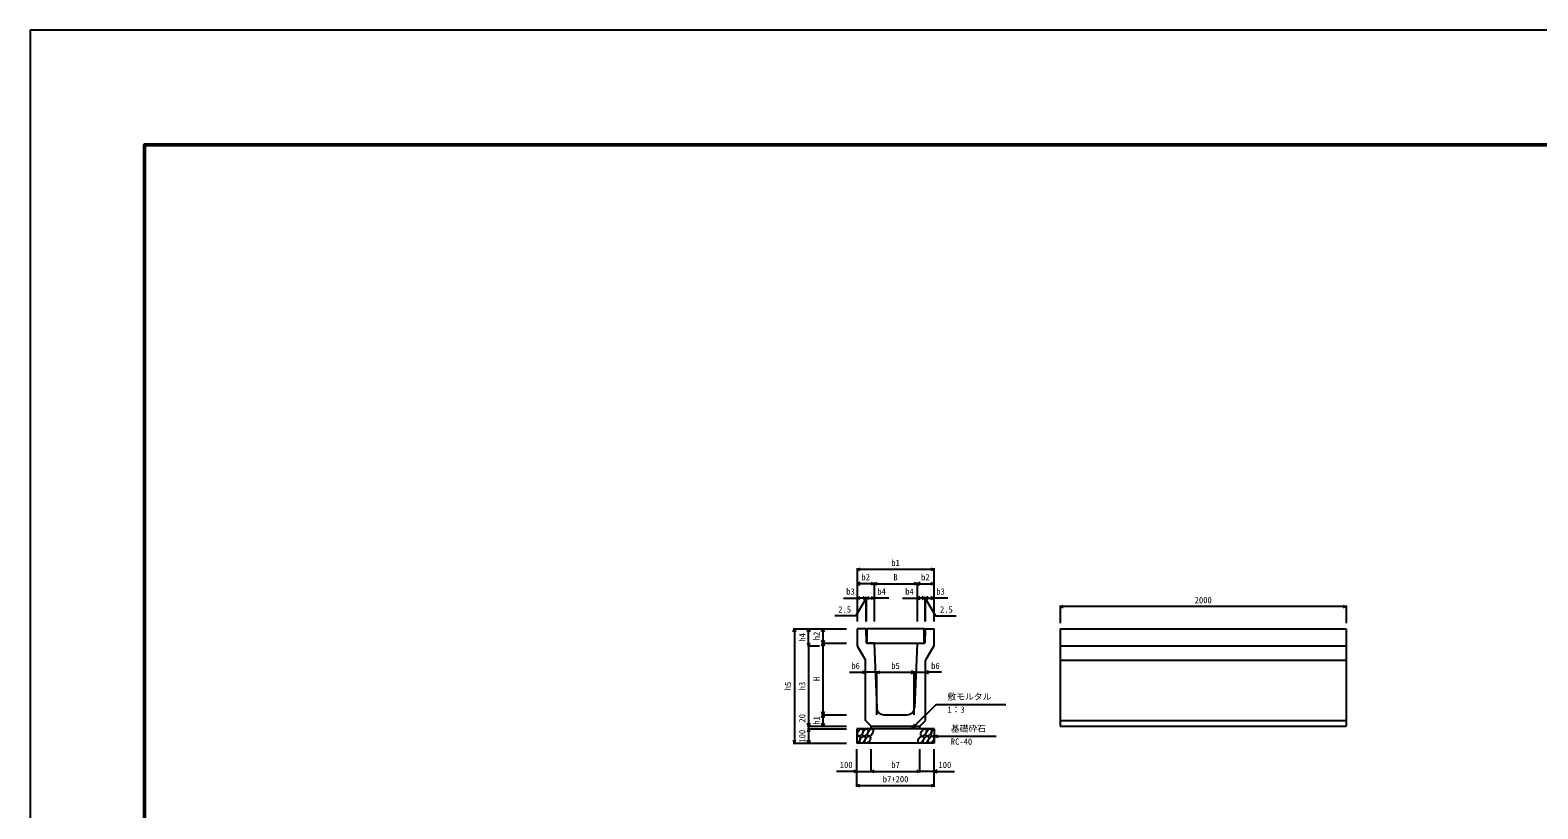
# Model space of a CAD drawing. Units: millimetres, scale not verified. Extents: x -33600 to 33600, y -11880 to 11880.
# Drawn here: x -33600 to -23059, y 6440 to 11880 of the extents above; entities that cross this region are included whole.
import ezdxf
from ezdxf.enums import TextEntityAlignment as Align

# ---------------------------------------------------------------- set-up
doc = ezdxf.new("R2010")
doc.units = ezdxf.units.MM
doc.header["$LTSCALE"] = 40
for name, color, linetype, lineweight in [('0-0_DIM', 7, 'Continuous', 25), ('0-1_Defpoints', 5, 'Continuous', 25), ('0-2_HATCH', 6, 'Continuous', 25), ('0-5_OUTLINE', 3, 'Continuous', 25), ('0-7_WAKU', 3, 'Continuous', 25)]:
    doc.layers.add(name, color=color, linetype=linetype, lineweight=lineweight)
doc.styles.add('ＭＳ ゴシック', font='')
doc.styles.get('ＭＳ ゴシック').set_extended_font_data('MS Gothic')

msp = doc.modelspace()

# ---------------------------------------------------------------- linework, layer by layer
at = {"layer": '0-0_DIM'}
for p, q in [((-27816.9, 8120.22), (-27816.9, 7747.72)), ((-27281.9, 8120.22), (-27281.9, 7747.72)), ((-27281.9, 8112.72), (-27816.9, 8112.72)), ((-27699.4, 8012.72), (-27816.9, 8012.72)), ((-27699.4, 8020.22), (-27699.4, 7747.72)), ((-27699.4, 8012.72), (-27399.4, 8012.72)), ((-27399.4, 8020.22), (-27399.4, 7747.72)), ((-27399.4, 8012.72), (-27281.9, 8012.72)), ((-27913.78, 7912.72), (-27816.9, 7912.72)), ((-27756.9, 7912.72), (-27816.9, 7912.72)), ((-27757.13, 7920.22), (-27757.13, 7747.72)), ((-27754.4, 7920.22), (-27754.4, 7747.72)), ((-27597.52, 7912.72), (-27699.4, 7912.72)), ((-27501.28, 7912.72), (-27399.4, 7912.72)), ((-27344.4, 7920.22), (-27344.4, 7747.72)), ((-27341.9, 7912.72), (-27281.9, 7912.72)), ((-27341.66, 7920.22), (-27341.66, 7747.72)), ((-27185.02, 7912.72), (-27281.9, 7912.72)), ((-26398.13, 7860.22), (-26398.13, 7737.72)), ((-24398.13, 7852.72), (-26398.13, 7852.72)), ((-24398.13, 7860.22), (-24398.13, 7737.72)), ((-28264.4, 7697.72), (-27891.9, 7697.72)), ((-28256.9, 7697.72), (-28256.9, 6897.72)), ((-28156.9, 7577.72), (-28156.9, 7697.72)), ((-28056.9, 7697.72), (-28056.9, 7597.72)), ((-28064.4, 7597.72), (-27891.9, 7597.72)), ((-28056.9, 7597.72), (-28056.9, 7097.72)), ((-28164.4, 7577.72), (-28081.9, 7577.72)), ((-28156.9, 7577.72), (-28156.9, 7017.72)), ((-27871.25, 7393.67), (-27759.4, 7393.67)), ((-27679.4, 7393.67), (-27759.4, 7393.67)), ((-27679.4, 7097.72), (-27679.4, 7401.17)), ((-27679.4, 7393.67), (-27419.4, 7393.67)), ((-27419.4, 7097.72), (-27419.4, 7401.17)), ((-27419.4, 7393.67), (-27339.4, 7393.67)), ((-27227.55, 7393.67), (-27339.4, 7393.67)), ((-27266.37, 7169.53), (-27430.03, 7005.87)), ((-27266.37, 7169.53), (-26778.44, 7169.53)), ((-28064.4, 7097.72), (-27891.9, 7097.72)), ((-28056.9, 7097.72), (-28056.9, 7017.72)), ((-28164.4, 7017.72), (-27891.9, 7017.72)), ((-28164.4, 6997.72), (-27891.9, 6997.72)), ((-27430.03, 7005.87), (-27415.03, 7031.85)), ((-27430.03, 7005.87), (-27404.05, 7020.87)), ((-28264.4, 6897.72), (-27891.9, 6897.72)), ((-27819.4, 6594.29), (-27819.4, 6855.66)), ((-27719.4, 6694.29), (-27719.4, 6855.66)), ((-27379.4, 6694.29), (-27379.4, 6855.66)), ((-27279.4, 6947.72), (-27250.42, 6955.48)), ((-27279.4, 6947.72), (-26846.08, 6947.72)), ((-27279.4, 6947.72), (-27250.42, 6939.96)), ((-27279.4, 6594.29), (-27279.4, 6855.66)), ((-27819.4, 6701.79), (-27961.19, 6701.79)), ((-27819.4, 6701.79), (-27719.4, 6701.79)), ((-27719.4, 6701.79), (-27379.4, 6701.79)), ((-27279.4, 6701.79), (-27379.4, 6701.79)), ((-27279.4, 6701.79), (-27137.6, 6701.79)), ((-27819.4, 6601.79), (-27279.4, 6601.79))]:
    msp.add_line(p, q, dxfattribs=at)
for points in [[(-27795.75, 8105.02), (-27816.9, 8112.72), (-27795.75, 8120.42)], [(-27303.04, 8120.42), (-27281.9, 8112.72), (-27303.04, 8105.02)], [(-27795.75, 8020.41), (-27816.9, 8012.72), (-27795.75, 8005.02)], [(-27720.54, 8020.41), (-27699.4, 8012.72), (-27720.54, 8005.02)], [(-27678.25, 8005.02), (-27699.4, 8012.72), (-27678.25, 8020.41)], [(-27420.54, 8020.41), (-27399.4, 8012.72), (-27420.54, 8005.02)], [(-27378.25, 8020.41), (-27399.4, 8012.72), (-27378.25, 8005.02)], [(-27303.04, 8020.41), (-27281.9, 8012.72), (-27303.04, 8005.02)], [(-27755.65, 7912.72), (-27827.82, 7787.71), (-27973.61, 7787.71)], [(-27795.75, 7905.02), (-27816.9, 7912.72), (-27795.75, 7920.41)], [(-27778.28, 7920.41), (-27757.13, 7912.72), (-27778.28, 7905.02)], [(-27756.9, 7912.72), (-27754.4, 7912.72), (-27699.4, 7912.72)], [(-27733.25, 7905.02), (-27754.4, 7912.72), (-27733.25, 7920.41)], [(-27720.54, 7920.41), (-27699.4, 7912.72), (-27720.54, 7905.02)], [(-27378.25, 7920.41), (-27399.4, 7912.72), (-27378.25, 7905.02)], [(-27341.9, 7912.72), (-27344.4, 7912.72), (-27399.4, 7912.72)], [(-27365.54, 7905.02), (-27344.4, 7912.72), (-27365.54, 7920.41)], [(-27343.15, 7912.72), (-27270.97, 7787.71), (-27125.18, 7787.71)], [(-27320.52, 7920.41), (-27341.66, 7912.72), (-27320.52, 7905.02)], [(-27303.04, 7905.02), (-27281.9, 7912.72), (-27303.04, 7920.41)], [(-26376.99, 7845.02), (-26398.13, 7852.72), (-26376.99, 7860.42)], [(-24419.27, 7860.42), (-24398.13, 7852.72), (-24419.27, 7845.02)], [(-28264.59, 7676.58), (-28256.9, 7697.72), (-28249.2, 7676.58)], [(-28164.59, 7676.58), (-28156.9, 7697.72), (-28149.2, 7676.58)], [(-28064.59, 7676.58), (-28056.9, 7697.72), (-28049.2, 7676.58)], [(-28164.59, 7598.86), (-28156.9, 7577.72), (-28149.2, 7598.86)], [(-28049.2, 7618.86), (-28056.9, 7597.72), (-28064.59, 7618.86)], [(-28064.59, 7576.58), (-28056.9, 7597.72), (-28049.2, 7576.58)], [(-27780.54, 7401.36), (-27759.4, 7393.67), (-27780.54, 7385.97)], [(-27658.25, 7385.97), (-27679.4, 7393.67), (-27658.25, 7401.36)], [(-27440.54, 7385.97), (-27419.4, 7393.67), (-27440.54, 7401.36)], [(-27318.25, 7401.36), (-27339.4, 7393.67), (-27318.25, 7385.97)], [(-28049.2, 7118.86), (-28056.9, 7097.72), (-28064.59, 7118.86)], [(-28064.59, 7076.58), (-28056.9, 7097.72), (-28049.2, 7076.58)], [(-28149.2, 7038.86), (-28156.9, 7017.72), (-28164.59, 7038.86)], [(-28149.2, 6976.58), (-28156.9, 6997.72), (-28164.59, 6976.58)], [(-28156.9, 7017.72), (-28156.9, 6997.72), (-28156.9, 6897.72)], [(-28049.2, 7038.86), (-28056.9, 7017.72), (-28064.59, 7038.86)], [(-28264.59, 6918.86), (-28256.9, 6897.72), (-28249.2, 6918.86)], [(-28149.2, 6918.86), (-28156.9, 6897.72), (-28164.59, 6918.86)], [(-27840.54, 6709.49), (-27819.4, 6701.79), (-27840.54, 6694.1)], [(-27698.25, 6694.1), (-27719.4, 6701.79), (-27698.25, 6709.49)], [(-27400.54, 6709.49), (-27379.4, 6701.79), (-27400.54, 6694.1)], [(-27258.25, 6709.49), (-27279.4, 6701.79), (-27258.25, 6694.1)], [(-27798.25, 6594.1), (-27819.4, 6601.79), (-27798.25, 6609.49)], [(-27300.54, 6609.49), (-27279.4, 6601.79), (-27300.54, 6594.1)]]:
    msp.add_lwpolyline(points, dxfattribs=at)
at = {"layer": '0-1_Defpoints'}
msp.add_lwpolyline([(-33600, -11880), (0, -11880), (0, 11880), (-33600, 11880)], close=True, dxfattribs=at)
at = {"layer": '0-2_HATCH'}
msp.add_lwpolyline([(-27749.4, 7597.72), (-27349.4, 7597.72), (-27349.4, 7697.72), (-27749.4, 7697.72)], close=True, dxfattribs=at)
for centre in [(-27796.51, 6972.72), (-27761.03, 6972.72), (-27725.55, 6972.72), (-27353.35, 6972.72), (-27317.87, 6972.72), (-27779.62, 6922.72), (-27744.15, 6922.72), (-27371.94, 6922.72), (-27336.47, 6922.72), (-27300.99, 6922.72)]:
    msp.add_ellipse(centre, major_axis=(14.54, 23.54), ratio=0.5792, dxfattribs=at)
for centre, start_param, end_param in [((-27282.4, 6972.72), 0.66662515, 4.11032692), ((-27815.1, 6922.72), 3.74199636, 7.31814102)]:
    msp.add_ellipse(centre, major_axis=(14.54, 23.54), ratio=0.5792, start_param=start_param, end_param=end_param, dxfattribs=at)
at = {"layer": '0-5_OUTLINE'}
for p, q in [((-27816.9, 7697.72), (-27816.9, 7577.72)), ((-27756.9, 7697.72), (-27816.9, 7697.72)), ((-27756.9, 7697.72), (-27754.4, 7597.72)), ((-27341.9, 7697.72), (-27344.4, 7597.72)), ((-26398.13, 7697.72), (-26398.13, 7017.72)), ((-26398.13, 7697.72), (-24398.13, 7697.72)), ((-24398.13, 7697.72), (-24398.13, 7017.72)), ((-27699.4, 7597.72), (-27754.4, 7597.72)), ((-27699.4, 7597.72), (-27681.32, 7145.72)), ((-27399.4, 7597.72), (-27417.48, 7145.72)), ((-27399.4, 7597.72), (-27344.4, 7597.72)), ((-27816.9, 7577.72), (-27759.4, 7477.72)), ((-26398.13, 7577.72), (-24398.13, 7577.72)), ((-27759.4, 7057.72), (-27759.4, 7477.72)), ((-27339.4, 7057.72), (-27339.4, 7477.72)), ((-26398.13, 7477.72), (-24398.13, 7477.72)), ((-27631.36, 7097.72), (-27467.44, 7097.72)), ((-27279.4, 6997.72), (-27819.4, 6997.72)), ((-27819.4, 6997.72), (-27819.4, 6897.72)), ((-27719.4, 7017.72), (-27759.4, 7057.72)), ((-27719.4, 6997.72), (-27719.4, 7017.72)), ((-27379.4, 6997.72), (-27379.4, 7017.72)), ((-27279.4, 6997.72), (-27279.4, 6897.72)), ((-26398.13, 7057.72), (-24398.13, 7057.72)), ((-26398.13, 7017.72), (-24398.13, 7017.72)), ((-27279.4, 6897.72), (-27819.4, 6897.72))]:
    msp.add_line(p, q, dxfattribs=at)
for points in [[(-27341.9, 7697.72), (-27281.9, 7697.72), (-27281.9, 7577.72), (-27339.4, 7477.72)], [(-27719.4, 7017.72), (-27379.4, 7017.72), (-27339.4, 7057.72)]]:
    msp.add_lwpolyline(points, dxfattribs=at)
for centre, start, end in [((-27631.36, 7147.72), 182.29061, 270), ((-27467.44, 7147.72), 270, 357.70939)]:
    msp.add_arc(centre, 50, start, end, dxfattribs=at)
at = {"layer": '0-7_WAKU', "lineweight": 50}
msp.add_lwpolyline([(-32800, -11080), (-800, -11080), (-800, 11080), (-32800, 11080)], close=True, dxfattribs=at)

# ---------------------------------------------------------------- texts
at = {"layer": '0-0_DIM', "style": 'ＭＳ ゴシック'}
for s, p in [('b1', (-27579.4, 8122.72)), ('b2', (-27788.15, 8022.72)), ('B', (-27564.4, 8022.72)), ('b2', (-27370.65, 8022.72)), ('b3', (-27894.24, 7922.72)), ('b4', (-27677.05, 7922.72)), ('b4', (-27481.74, 7922.72)), ('b3', (-27264.55, 7922.72)), ('2000', (-25458.13, 7862.72)), ('2.5', (-27950.15, 7797.71)), ('2.5', (-27238.64, 7797.71)), ('b6', (-27858.34, 7403.67)), ('b5', (-27579.4, 7403.67)), ('b6', (-27300.46, 7403.67)), ('敷モルタル', (-27187.01, 7188.26)), ('1：3', (-27187.01, 7097.57)), ('基礎砕石', (-27163.08, 6964.89)), ('RC-40', (-27163.08, 6874.2)), ('100', (-27939.4, 6711.79)), ('b7', (-27578.86, 6711.79)), ('100', (-27249.4, 6711.79)), ('b7+200', (-27638.86, 6611.79))]:
    msp.add_text(s, height=43.99, dxfattribs=at).set_placement(p, align=Align.BOTTOM_LEFT)
for s, p in [('h4', (-28166.9, 7607.72)), ('h2', (-28066.9, 7617.72)), ('h5', (-28266.9, 7267.72)), ('h3', (-28166.9, 7267.72)), ('H', (-28066.9, 7332.72)), ('20', (-28166.9, 7042.03)), ('h1', (-28066.9, 7027.72)), ('100', (-28166.9, 6902.72))]:
    msp.add_text(s, height=43.99, rotation=90, dxfattribs=at).set_placement(p, align=Align.BOTTOM_LEFT)

doc.saveas('drawing.dxf')
